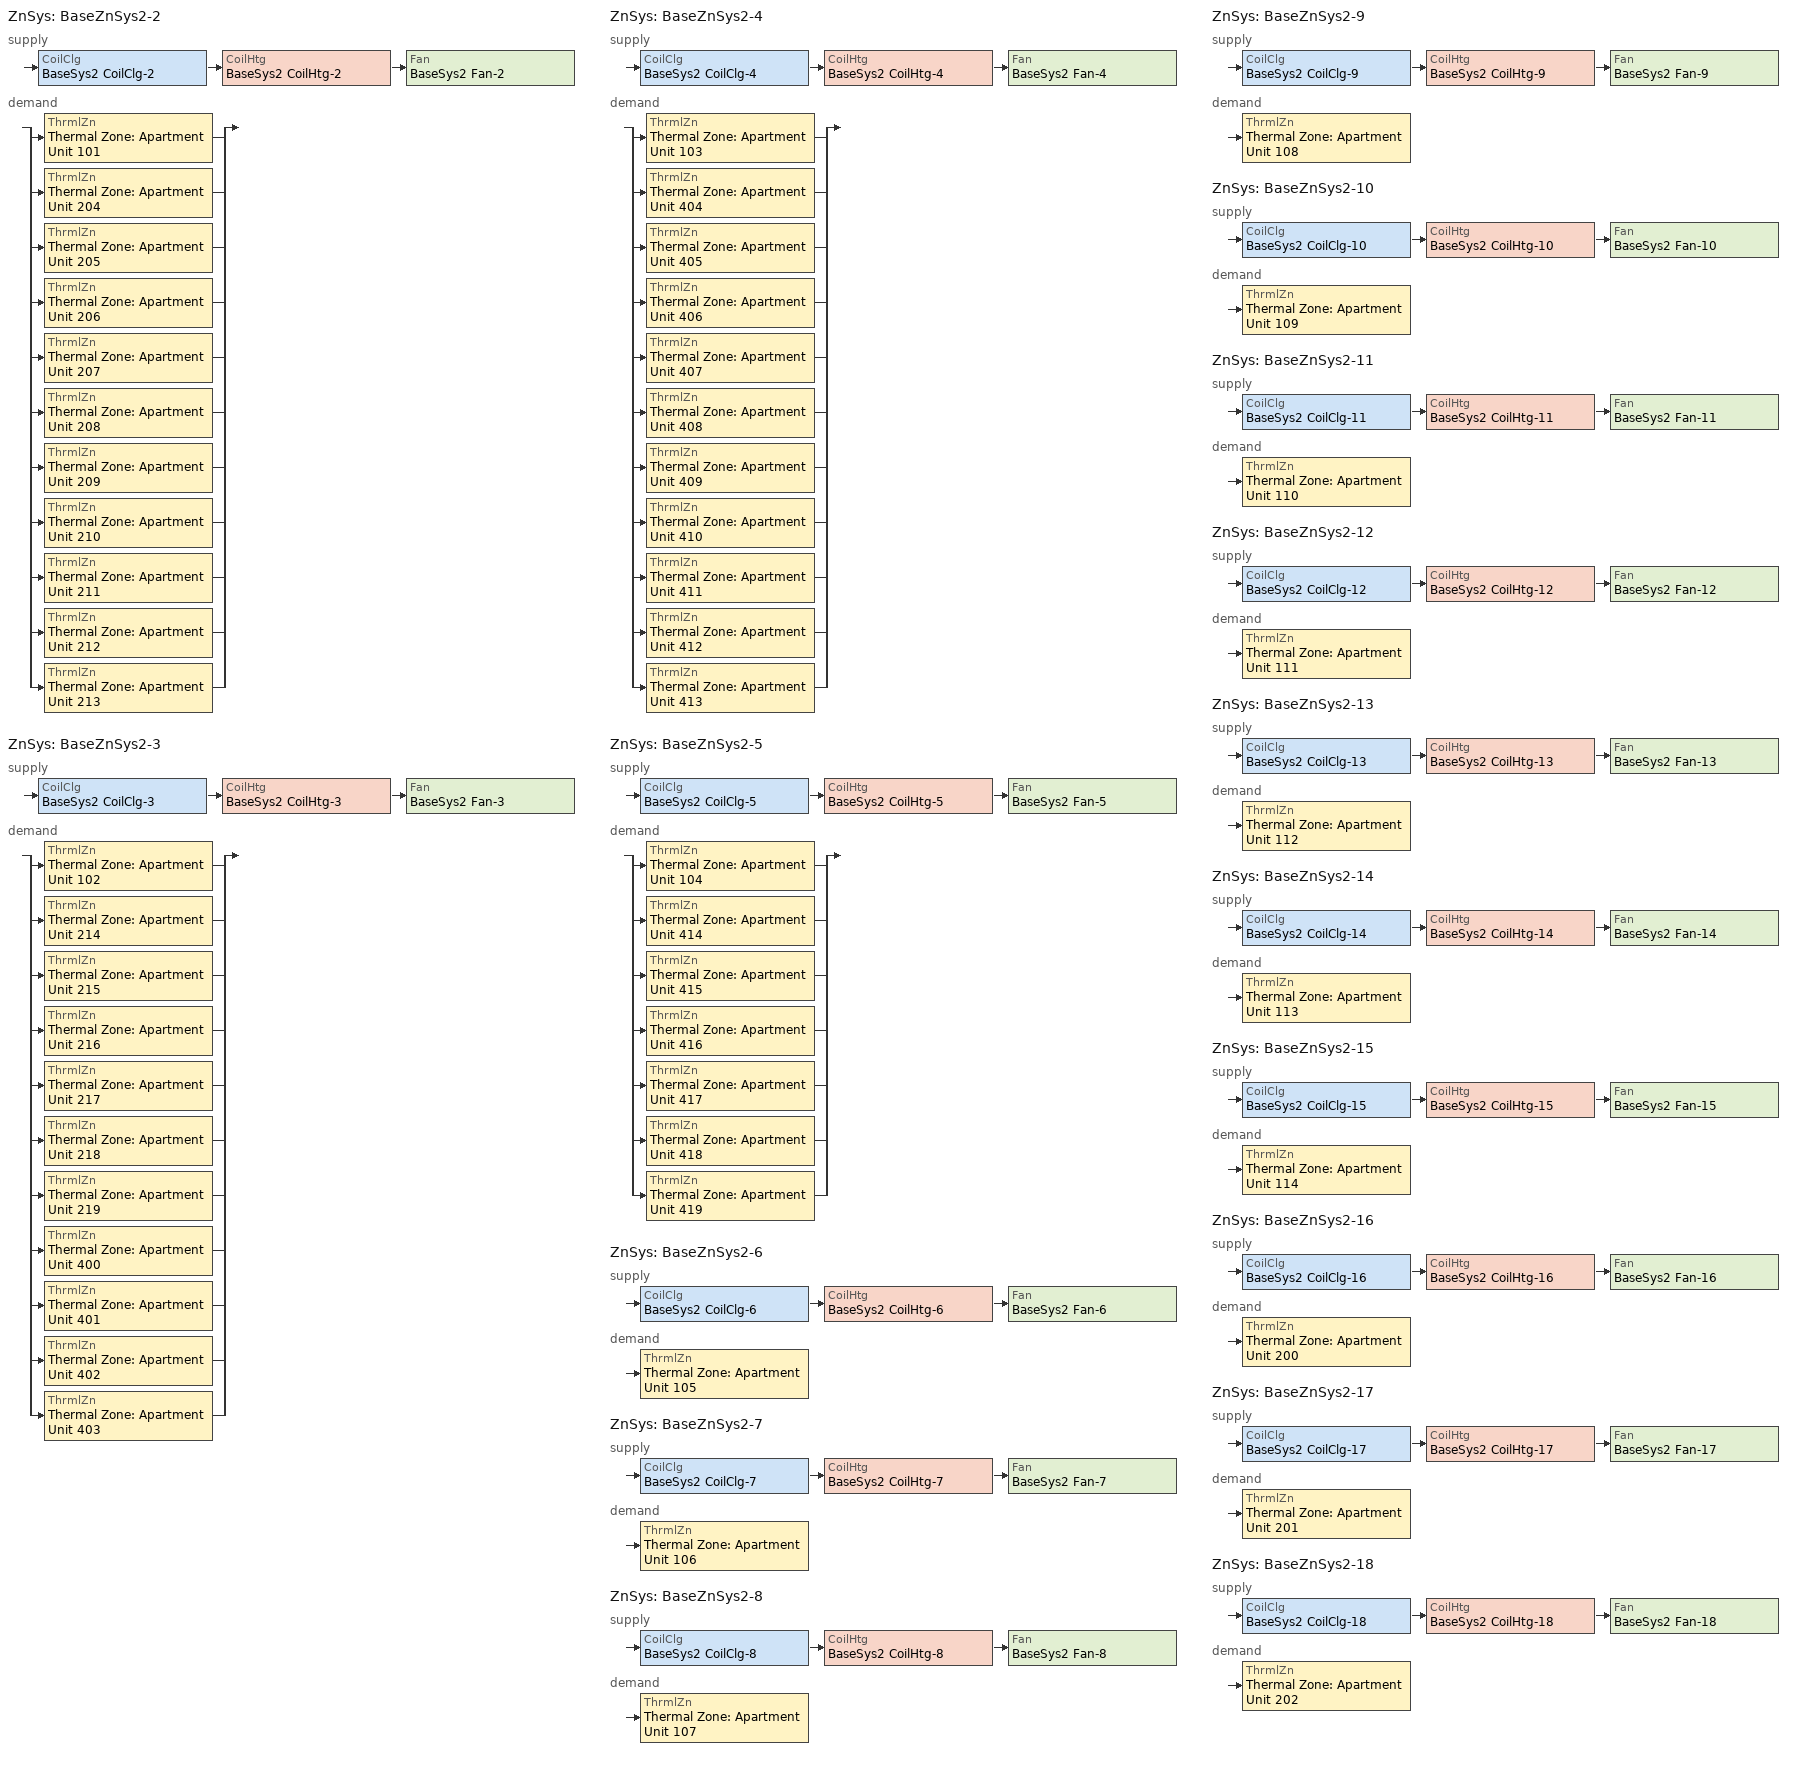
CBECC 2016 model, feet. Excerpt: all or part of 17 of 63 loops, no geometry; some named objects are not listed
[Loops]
ZnSys 'BaseZnSys2-2'
 supply: CoilClg 'BaseSys2 CoilClg-2' > CoilHtg 'BaseSys2 CoilHtg-2' > Fan 'BaseSys2 Fan-2'
 demand: split
  | ThrmlZn 'Thermal Zone: Apartment Unit 101'
  | ThrmlZn 'Thermal Zone: Apartment Unit 204'
  | ThrmlZn 'Thermal Zone: Apartment Unit 205'
  | ThrmlZn 'Thermal Zone: Apartment Unit 206'
  | ThrmlZn 'Thermal Zone: Apartment Unit 207'
  | ThrmlZn 'Thermal Zone: Apartment Unit 208'
  | ThrmlZn 'Thermal Zone: Apartment Unit 209'
  | ThrmlZn 'Thermal Zone: Apartment Unit 210'
  | ThrmlZn 'Thermal Zone: Apartment Unit 211'
  | ThrmlZn 'Thermal Zone: Apartment Unit 212'
  | ThrmlZn 'Thermal Zone: Apartment Unit 213'
ZnSys 'BaseZnSys2-3'
 supply: CoilClg 'BaseSys2 CoilClg-3' > CoilHtg 'BaseSys2 CoilHtg-3' > Fan 'BaseSys2 Fan-3'
 demand: split
  | ThrmlZn 'Thermal Zone: Apartment Unit 102'
  | ThrmlZn 'Thermal Zone: Apartment Unit 214'
  | ThrmlZn 'Thermal Zone: Apartment Unit 215'
  | ThrmlZn 'Thermal Zone: Apartment Unit 216'
  | ThrmlZn 'Thermal Zone: Apartment Unit 217'
  | ThrmlZn 'Thermal Zone: Apartment Unit 218'
  | ThrmlZn 'Thermal Zone: Apartment Unit 219'
  | ThrmlZn 'Thermal Zone: Apartment Unit 400'
  | ThrmlZn 'Thermal Zone: Apartment Unit 401'
  | ThrmlZn 'Thermal Zone: Apartment Unit 402'
  | ThrmlZn 'Thermal Zone: Apartment Unit 403'
ZnSys 'BaseZnSys2-4'
 supply: CoilClg 'BaseSys2 CoilClg-4' > CoilHtg 'BaseSys2 CoilHtg-4' > Fan 'BaseSys2 Fan-4'
 demand: split
  | ThrmlZn 'Thermal Zone: Apartment Unit 103'
  | ThrmlZn 'Thermal Zone: Apartment Unit 404'
  | ThrmlZn 'Thermal Zone: Apartment Unit 405'
  | ThrmlZn 'Thermal Zone: Apartment Unit 406'
  | ThrmlZn 'Thermal Zone: Apartment Unit 407'
  | ThrmlZn 'Thermal Zone: Apartment Unit 408'
  | ThrmlZn 'Thermal Zone: Apartment Unit 409'
  | ThrmlZn 'Thermal Zone: Apartment Unit 410'
  | ThrmlZn 'Thermal Zone: Apartment Unit 411'
  | ThrmlZn 'Thermal Zone: Apartment Unit 412'
  | ThrmlZn 'Thermal Zone: Apartment Unit 413'
ZnSys 'BaseZnSys2-5'
 supply: CoilClg 'BaseSys2 CoilClg-5' > CoilHtg 'BaseSys2 CoilHtg-5' > Fan 'BaseSys2 Fan-5'
 demand: split
  | ThrmlZn 'Thermal Zone: Apartment Unit 104'
  | ThrmlZn 'Thermal Zone: Apartment Unit 414'
  | ThrmlZn 'Thermal Zone: Apartment Unit 415'
  | ThrmlZn 'Thermal Zone: Apartment Unit 416'
  | ThrmlZn 'Thermal Zone: Apartment Unit 417'
  | ThrmlZn 'Thermal Zone: Apartment Unit 418'
  | ThrmlZn 'Thermal Zone: Apartment Unit 419'
ZnSys 'BaseZnSys2-6'
 supply: CoilClg 'BaseSys2 CoilClg-6' > CoilHtg 'BaseSys2 CoilHtg-6' > Fan 'BaseSys2 Fan-6'
 demand: ThrmlZn 'Thermal Zone: Apartment Unit 105'
ZnSys 'BaseZnSys2-7'
 supply: CoilClg 'BaseSys2 CoilClg-7' > CoilHtg 'BaseSys2 CoilHtg-7' > Fan 'BaseSys2 Fan-7'
 demand: ThrmlZn 'Thermal Zone: Apartment Unit 106'
ZnSys 'BaseZnSys2-8'
 supply: CoilClg 'BaseSys2 CoilClg-8' > CoilHtg 'BaseSys2 CoilHtg-8' > Fan 'BaseSys2 Fan-8'
 demand: ThrmlZn 'Thermal Zone: Apartment Unit 107'
ZnSys 'BaseZnSys2-9'
 supply: CoilClg 'BaseSys2 CoilClg-9' > CoilHtg 'BaseSys2 CoilHtg-9' > Fan 'BaseSys2 Fan-9'
 demand: ThrmlZn 'Thermal Zone: Apartment Unit 108'
ZnSys 'BaseZnSys2-10'
 supply: CoilClg 'BaseSys2 CoilClg-10' > CoilHtg 'BaseSys2 CoilHtg-10' > Fan 'BaseSys2 Fan-10'
 demand: ThrmlZn 'Thermal Zone: Apartment Unit 109'
ZnSys 'BaseZnSys2-11'
 supply: CoilClg 'BaseSys2 CoilClg-11' > CoilHtg 'BaseSys2 CoilHtg-11' > Fan 'BaseSys2 Fan-11'
 demand: ThrmlZn 'Thermal Zone: Apartment Unit 110'
ZnSys 'BaseZnSys2-12'
 supply: CoilClg 'BaseSys2 CoilClg-12' > CoilHtg 'BaseSys2 CoilHtg-12' > Fan 'BaseSys2 Fan-12'
 demand: ThrmlZn 'Thermal Zone: Apartment Unit 111'
ZnSys 'BaseZnSys2-13'
 supply: CoilClg 'BaseSys2 CoilClg-13' > CoilHtg 'BaseSys2 CoilHtg-13' > Fan 'BaseSys2 Fan-13'
 demand: ThrmlZn 'Thermal Zone: Apartment Unit 112'
ZnSys 'BaseZnSys2-14'
 supply: CoilClg 'BaseSys2 CoilClg-14' > CoilHtg 'BaseSys2 CoilHtg-14' > Fan 'BaseSys2 Fan-14'
 demand: ThrmlZn 'Thermal Zone: Apartment Unit 113'
ZnSys 'BaseZnSys2-15'
 supply: CoilClg 'BaseSys2 CoilClg-15' > CoilHtg 'BaseSys2 CoilHtg-15' > Fan 'BaseSys2 Fan-15'
 demand: ThrmlZn 'Thermal Zone: Apartment Unit 114'
ZnSys 'BaseZnSys2-16'
 supply: CoilClg 'BaseSys2 CoilClg-16' > CoilHtg 'BaseSys2 CoilHtg-16' > Fan 'BaseSys2 Fan-16'
 demand: ThrmlZn 'Thermal Zone: Apartment Unit 200'
ZnSys 'BaseZnSys2-17'
 supply: CoilClg 'BaseSys2 CoilClg-17' > CoilHtg 'BaseSys2 CoilHtg-17' > Fan 'BaseSys2 Fan-17'
 demand: ThrmlZn 'Thermal Zone: Apartment Unit 201'
ZnSys 'BaseZnSys2-18'
 supply: CoilClg 'BaseSys2 CoilClg-18' > CoilHtg 'BaseSys2 CoilHtg-18' > Fan 'BaseSys2 Fan-18'
 demand: ThrmlZn 'Thermal Zone: Apartment Unit 202'
[ZnSys] Type=FPFC; AvailSchRef=ResidentialLivingHVACAvail; FanCtrl=Cycling; FanPos=DrawThrough; ClgDsgnSupAirTemp=58; HtgDsgnSupAirTemp=95; DuctLctn=Conditioned
Name | Cnt
BaseZnSys2-2; BaseZnSys2-3; BaseZnSys2-4; BaseZnSys2-5; BaseZnSys2-6; BaseZnSys2-7; BaseZnSys2-8; BaseZnSys2-9; BaseZnSys2-10; BaseZnSys2-11
BaseZnSys2-12; BaseZnSys2-13; BaseZnSys2-14; BaseZnSys2-15 | 1
BaseZnSys2-16; BaseZnSys2-17; BaseZnSys2-18 | 2
[CoilClg] Type=ChilledWater; FluidSegInRef=BaseChWPriSupSeg; FluidSegOutRef=BaseChWPriRetSeg
Name | Sys | FluidFlowRtDsgn | CapTotGrossRtd | CapTotNetRtd
BaseSys2 CoilClg-2 | BaseZnSys2-2 | 1.87283 | 18735.4 | 18735.4
BaseSys2 CoilClg-3 | BaseZnSys2-3 | 1.87257 | 18732.8 | 18732.8
BaseSys2 CoilClg-4 | BaseZnSys2-4 | 1.87254 | 18732.6 | 18732.6
BaseSys2 CoilClg-5 | BaseZnSys2-5 | 1.87255 | 18732.7 | 18732.7
BaseSys2 CoilClg-6 | BaseZnSys2-6 | 1.87283 | 18735.4 | 18735.4
BaseSys2 CoilClg-7 | BaseZnSys2-7 | 1.87745 | 18781.6 | 18781.6
BaseSys2 CoilClg-8 | BaseZnSys2-8 | 2.15968 | 21605 | 21605
BaseSys2 CoilClg-9 | BaseZnSys2-9 | 1.76924 | 17699.1 | 17699.1
BaseSys2 CoilClg-10 | BaseZnSys2-10 | 1.20066 | 12011.1 | 12011.1
BaseSys2 CoilClg-11 | BaseZnSys2-11 | 1.18671 | 11871.6 | 11871.6
BaseSys2 CoilClg-12 | BaseZnSys2-12 | 1.18597 | 11864.2 | 11864.2
BaseSys2 CoilClg-13 | BaseZnSys2-13 | 1.18593 | 11863.8 | 11863.8
BaseSys2 CoilClg-14 | BaseZnSys2-14 | 1.18578 | 11862.3 | 11862.3
BaseSys2 CoilClg-15 | BaseZnSys2-15 | 1.17977 | 11802.2 | 11802.2
BaseSys2 CoilClg-16 | BaseZnSys2-16 | 2.30785 | 23087.3 | 23087.3
BaseSys2 CoilClg-17 | BaseZnSys2-17 | 1.86326 | 18639.7 | 18639.7
BaseSys2 CoilClg-18 | BaseZnSys2-18 | 1.86389 | 18646 | 18646
[CoilHtg] Type=HotWater; FluidSegInRef=BaseHWPriSupSeg; FluidSegOutRef=BaseHWPriRetSeg; AuxPwr=0
Name | Sys | FluidFlowRtDsgn | CapTotGrossRtd | CapTotNetRtd
BaseSys2 CoilHtg-2 | BaseZnSys2-2 | 0.63263 | 12657.4 | 12657.4
BaseSys2 CoilHtg-3 | BaseZnSys2-3 | 0.63359 | 12676.6 | 12676.6
BaseSys2 CoilHtg-4 | BaseZnSys2-4 | 0.63367 | 12678.1 | 12678.1
BaseSys2 CoilHtg-5 | BaseZnSys2-5 | 0.63371 | 12679.1 | 12679.1
BaseSys2 CoilHtg-6 | BaseZnSys2-6 | 0.63429 | 12690.7 | 12690.7
BaseSys2 CoilHtg-7 | BaseZnSys2-7 | 0.64232 | 12851.2 | 12851.2
BaseSys2 CoilHtg-8 | BaseZnSys2-8 | 0.83063 | 16618.9 | 16618.9
BaseSys2 CoilHtg-9 | BaseZnSys2-9 | 0.8303 | 16612.2 | 16612.2
BaseSys2 CoilHtg-10 | BaseZnSys2-10 | 0.64216 | 12848 | 12848
BaseSys2 CoilHtg-11 | BaseZnSys2-11 | 0.63414 | 12687.6 | 12687.6
BaseSys2 CoilHtg-12 | BaseZnSys2-12 | 0.63355 | 12675.9 | 12675.9
BaseSys2 CoilHtg-13 | BaseZnSys2-13 | 0.63344 | 12673.6 | 12673.6
BaseSys2 CoilHtg-14 | BaseZnSys2-14 | 0.63241 | 12652.9 | 12652.9
BaseSys2 CoilHtg-15 | BaseZnSys2-15 | 0.61265 | 12257.7 | 12257.7
BaseSys2 CoilHtg-16 | BaseZnSys2-16 | 0.81087 | 16223.6 | 16223.6
BaseSys2 CoilHtg-17 | BaseZnSys2-17 | 0.62912 | 12587.2 | 12587.2
BaseSys2 CoilHtg-18 | BaseZnSys2-18 | 0.6216 | 12436.8 | 12436.8
[Fan] CtrlMthd=ConstantVolume; FlowEff=0.5; TotStaticPress=1.273; MtrEff=0.855; MtrPos=InAirStream
Name | Sys | FlowCap | MtrHP
BaseSys2 Fan-2 | BaseZnSys2-2 | 624.06 | 0.5
BaseSys2 Fan-3 | BaseZnSys2-3 | 623.97 | 0.5
BaseSys2 Fan-4 | BaseZnSys2-4 | 623.96 | 0.5
BaseSys2 Fan-5 | BaseZnSys2-5 | 623.97 | 0.5
BaseSys2 Fan-6 | BaseZnSys2-6 | 624.06 | 0.5
BaseSys2 Fan-7 | BaseZnSys2-7 | 625.6 | 0.5
BaseSys2 Fan-8 | BaseZnSys2-8 | 718.83 | 0.5
BaseSys2 Fan-9 | BaseZnSys2-9 | 542.48 | 0.5
BaseSys2 Fan-10 | BaseZnSys2-10 | 358.82 | 0.25
BaseSys2 Fan-11 | BaseZnSys2-11 | 354.26 | 0.25
BaseSys2 Fan-12 | BaseZnSys2-12 | 354.02 | 0.25
BaseSys2 Fan-13 | BaseZnSys2-13 | 354.01 | 0.25
BaseSys2 Fan-14 | BaseZnSys2-14 | 353.96 | 0.25
BaseSys2 Fan-15 | BaseZnSys2-15 | 352 | 0.25
BaseSys2 Fan-16 | BaseZnSys2-16 | 768.185 | 0.5
BaseSys2 Fan-17 | BaseZnSys2-17 | 620.86 | 0.5
BaseSys2 Fan-18 | BaseZnSys2-18 | 621.07 | 0.5
